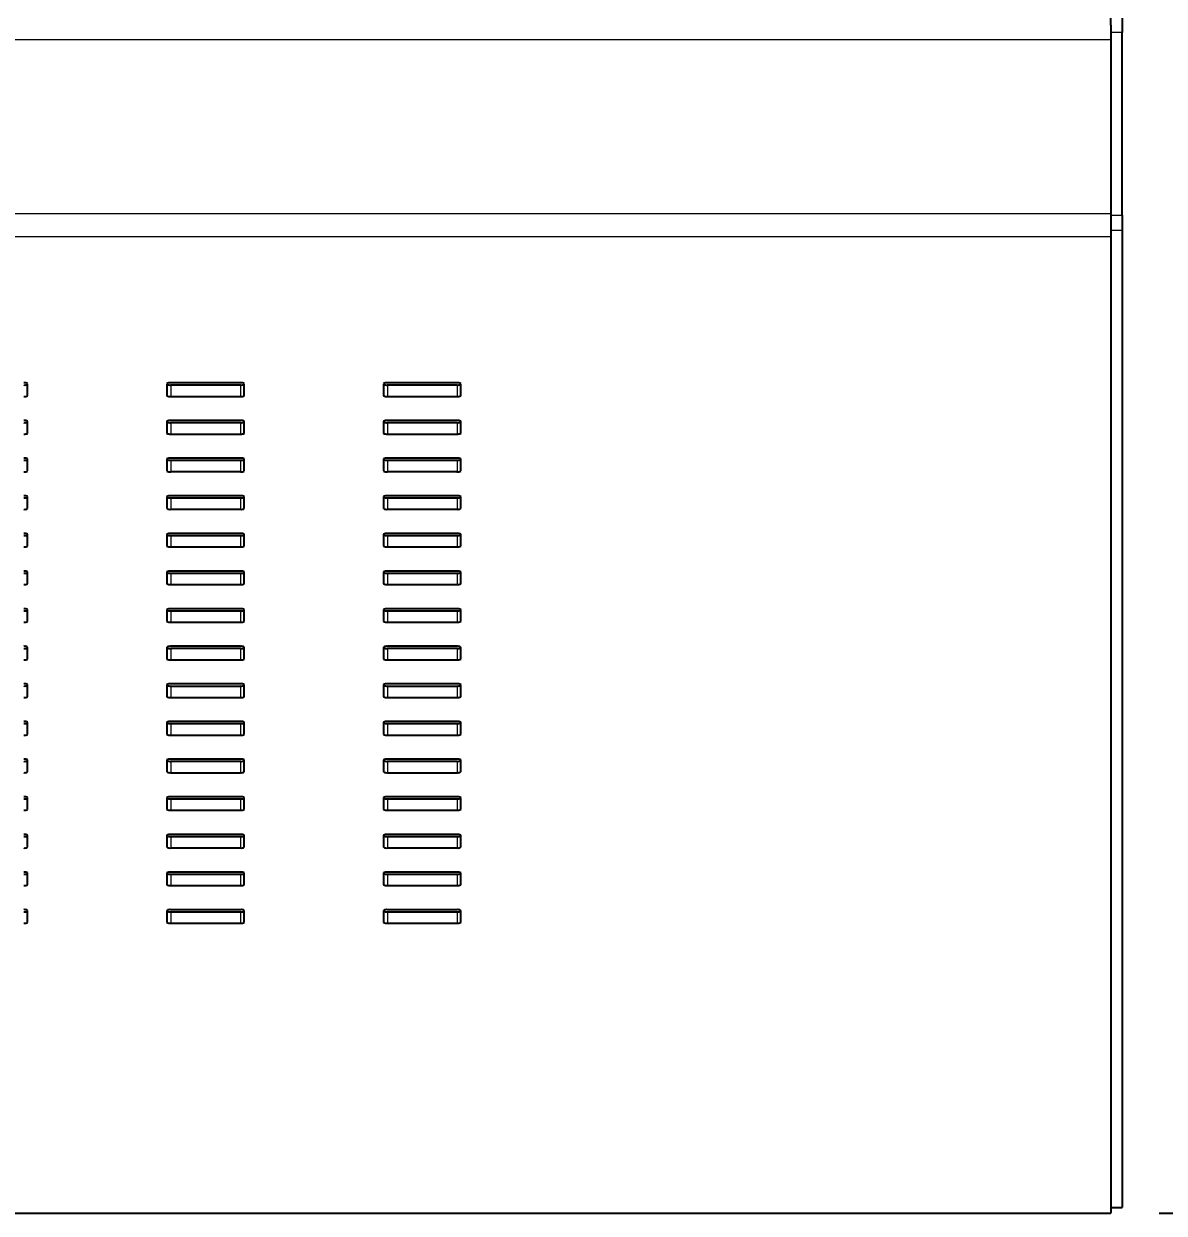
# Model space of a CAD drawing. Header units: millimetres. Extents: x -218071 to -203542, y 15363 to 51382.
# Drawn here: x -217541.06 to -217526.31, y 50530.44 to 50545.81 of the extents above; entities that cross this region are included whole.
import ezdxf

# ---------------------------------------------------------------- set-up
doc = ezdxf.new("R2010")
doc.units = ezdxf.units.MM
doc.header["$LTSCALE"] = 4
doc.layers.add('TPF-DIMENSIONS', color=3, linetype='Continuous')
doc.layers.add('TPF-EQUIPEMENT', color=7, linetype='Continuous')
doc.dimstyles.new('ISO-25', dxfattribs={"dimtxt": 2.5, "dimasz": 2, "dimexe": 1.25, "dimexo": 0.625, "dimtad": 1, "dimtxsty": 'Standard', "dimcen": -2.5, "dimclrt": 256, "dimadec": 0, "dimazin": 0, "dimtfac": 1, "dimtmove": 0, "dimatfit": 3, "dimfxl": 1, "dimarcsym": 0})

# ---------------------------------------------------------------- blocks, each defined once
blk = doc.blocks.new('*D680')
at = {"layer": 'Defpoints', "color": 0, "transparency": 16777216}
for p in [(-217530.179, 50647.981), (-217527.006, 50530.44), (-217503.97, 50530.44)]:
    blk.add_point(p, dxfattribs=at)
at = {"layer": 'TPF-DIMENSIONS', "color": 0, "lineweight": -2, "transparency": 16777216}
for p, q in [((-217529.554, 50647.981), (-217502.72, 50647.981)), ((-217503.97, 50645.981), (-217503.97, 50532.44)), ((-217526.381, 50530.44), (-217502.72, 50530.44))]:
    blk.add_line(p, q, dxfattribs=at)
at = {"layer": 'TPF-DIMENSIONS', "color": 0, "transparency": 16777216}
for points in [[(-217504.303, 50645.981), (-217503.637, 50645.981), (-217503.97, 50647.981)], [(-217504.303, 50532.44), (-217503.637, 50532.44), (-217503.97, 50530.44)]]:
    blk.add_solid(points, dxfattribs=at)
at = {"layer": 'TPF-DIMENSIONS', "transparency": 16777216, "insert": (-217505.845, 50589.211), "char_height": 2.5, "attachment_point": 5, "rotation": 90}
blk.add_mtext('118', dxfattribs=at)

msp = doc.modelspace()

# ---------------------------------------------------------------- linework, layer by layer
at = {"layer": 'TPF-EQUIPEMENT', "color": 7, "linetype": 'Continuous', "lineweight": 25, "transparency": 33554671}
for p, q in [((-217527.006, 50545.791), (-217527.006, 50545.885)), ((-217526.856, 50545.885), (-217526.856, 50545.699)), ((-217527.006, 50545.791), (-217527.006, 50545.606)), ((-217526.856, 50543.336), (-217526.856, 50545.699)), ((-217527.006, 50545.606), (-217527.006, 50543.357)), ((-217527.006, 50543.357), (-217527.006, 50543.062)), ((-217526.856, 50543.336), (-217526.856, 50543.139)), ((-217527.006, 50543.062), (-217527.006, 50530.445)), ((-217526.856, 50543.139), (-217526.856, 50530.516)), ((-217541.006, 50541.004), (-217541.006, 50541.16)), ((-217539.206, 50541.16), (-217539.206, 50541.004)), ((-217538.256, 50541.169), (-217539.156, 50541.169)), ((-217539.156, 50541.143), (-217538.256, 50541.143)), ((-217538.206, 50541.004), (-217538.206, 50541.16)), ((-217536.406, 50541.16), (-217536.406, 50541.004)), ((-217535.456, 50541.169), (-217536.356, 50541.169)), ((-217536.356, 50541.143), (-217535.456, 50541.143)), ((-217535.406, 50541.004), (-217535.406, 50541.16)), ((-217539.156, 50540.995), (-217538.256, 50540.995)), ((-217536.356, 50540.995), (-217535.456, 50540.995)), ((-217541.006, 50540.518), (-217541.006, 50540.674)), ((-217539.206, 50540.674), (-217539.206, 50540.518)), ((-217538.256, 50540.683), (-217539.156, 50540.683)), ((-217539.156, 50540.657), (-217538.256, 50540.657)), ((-217538.206, 50540.518), (-217538.206, 50540.674)), ((-217536.406, 50540.674), (-217536.406, 50540.518)), ((-217535.456, 50540.683), (-217536.356, 50540.683)), ((-217536.356, 50540.657), (-217535.456, 50540.657)), ((-217535.406, 50540.518), (-217535.406, 50540.674)), ((-217539.156, 50540.509), (-217538.256, 50540.509)), ((-217536.356, 50540.509), (-217535.456, 50540.509)), ((-217541.006, 50540.032), (-217541.006, 50540.188)), ((-217539.206, 50540.188), (-217539.206, 50540.032)), ((-217538.256, 50540.197), (-217539.156, 50540.197)), ((-217539.156, 50540.171), (-217538.256, 50540.171)), ((-217538.206, 50540.032), (-217538.206, 50540.188)), ((-217536.406, 50540.188), (-217536.406, 50540.032)), ((-217535.456, 50540.197), (-217536.356, 50540.197)), ((-217536.356, 50540.171), (-217535.456, 50540.171)), ((-217535.406, 50540.032), (-217535.406, 50540.188)), ((-217539.156, 50540.023), (-217538.256, 50540.023)), ((-217536.356, 50540.023), (-217535.456, 50540.023)), ((-217541.006, 50539.545), (-217541.006, 50539.702)), ((-217539.206, 50539.702), (-217539.206, 50539.545)), ((-217538.256, 50539.71), (-217539.156, 50539.71)), ((-217539.156, 50539.684), (-217538.256, 50539.684)), ((-217538.206, 50539.545), (-217538.206, 50539.702)), ((-217536.406, 50539.702), (-217536.406, 50539.545)), ((-217535.456, 50539.71), (-217536.356, 50539.71)), ((-217536.356, 50539.684), (-217535.456, 50539.684)), ((-217535.406, 50539.545), (-217535.406, 50539.702)), ((-217539.156, 50539.537), (-217538.256, 50539.537)), ((-217536.356, 50539.537), (-217535.456, 50539.537)), ((-217541.006, 50539.059), (-217541.006, 50539.215)), ((-217539.206, 50539.215), (-217539.206, 50539.059)), ((-217538.256, 50539.224), (-217539.156, 50539.224)), ((-217538.206, 50539.059), (-217538.206, 50539.215)), ((-217536.406, 50539.215), (-217536.406, 50539.059)), ((-217535.456, 50539.224), (-217536.356, 50539.224)), ((-217535.406, 50539.059), (-217535.406, 50539.215)), ((-217539.156, 50539.198), (-217538.256, 50539.198)), ((-217539.156, 50539.051), (-217538.256, 50539.051)), ((-217536.356, 50539.198), (-217535.456, 50539.198)), ((-217536.356, 50539.051), (-217535.456, 50539.051)), ((-217541.006, 50538.573), (-217541.006, 50538.729)), ((-217539.206, 50538.729), (-217539.206, 50538.573)), ((-217538.256, 50538.738), (-217539.156, 50538.738)), ((-217539.156, 50538.712), (-217538.256, 50538.712)), ((-217538.206, 50538.573), (-217538.206, 50538.729)), ((-217536.406, 50538.729), (-217536.406, 50538.573)), ((-217535.456, 50538.738), (-217536.356, 50538.738)), ((-217536.356, 50538.712), (-217535.456, 50538.712)), ((-217535.406, 50538.573), (-217535.406, 50538.729)), ((-217539.156, 50538.564), (-217538.256, 50538.564)), ((-217536.356, 50538.564), (-217535.456, 50538.564)), ((-217541.006, 50538.087), (-217541.006, 50538.243)), ((-217539.206, 50538.243), (-217539.206, 50538.087)), ((-217538.256, 50538.252), (-217539.156, 50538.252)), ((-217539.156, 50538.226), (-217538.256, 50538.226)), ((-217538.206, 50538.087), (-217538.206, 50538.243)), ((-217536.406, 50538.243), (-217536.406, 50538.087)), ((-217535.456, 50538.252), (-217536.356, 50538.252)), ((-217536.356, 50538.226), (-217535.456, 50538.226)), ((-217535.406, 50538.087), (-217535.406, 50538.243)), ((-217539.156, 50538.078), (-217538.256, 50538.078)), ((-217536.356, 50538.078), (-217535.456, 50538.078)), ((-217541.006, 50537.601), (-217541.006, 50537.757)), ((-217539.206, 50537.757), (-217539.206, 50537.601)), ((-217538.256, 50537.766), (-217539.156, 50537.766)), ((-217539.156, 50537.74), (-217538.256, 50537.74)), ((-217538.206, 50537.601), (-217538.206, 50537.757)), ((-217536.406, 50537.757), (-217536.406, 50537.601)), ((-217535.456, 50537.766), (-217536.356, 50537.766)), ((-217536.356, 50537.74), (-217535.456, 50537.74)), ((-217535.406, 50537.601), (-217535.406, 50537.757)), ((-217539.156, 50537.592), (-217538.256, 50537.592)), ((-217536.356, 50537.592), (-217535.456, 50537.592)), ((-217541.006, 50537.114), (-217541.006, 50537.271)), ((-217539.206, 50537.271), (-217539.206, 50537.114)), ((-217538.256, 50537.279), (-217539.156, 50537.279)), ((-217539.156, 50537.253), (-217538.256, 50537.253)), ((-217538.206, 50537.114), (-217538.206, 50537.271)), ((-217536.406, 50537.271), (-217536.406, 50537.114)), ((-217535.456, 50537.279), (-217536.356, 50537.279)), ((-217536.356, 50537.253), (-217535.456, 50537.253)), ((-217535.406, 50537.114), (-217535.406, 50537.271)), ((-217539.156, 50537.106), (-217538.256, 50537.106)), ((-217536.356, 50537.106), (-217535.456, 50537.106)), ((-217541.006, 50536.628), (-217541.006, 50536.784)), ((-217539.206, 50536.784), (-217539.206, 50536.628)), ((-217538.256, 50536.793), (-217539.156, 50536.793)), ((-217539.156, 50536.767), (-217538.256, 50536.767)), ((-217538.206, 50536.628), (-217538.206, 50536.784)), ((-217536.406, 50536.784), (-217536.406, 50536.628)), ((-217535.456, 50536.793), (-217536.356, 50536.793)), ((-217536.356, 50536.767), (-217535.456, 50536.767)), ((-217535.406, 50536.628), (-217535.406, 50536.784)), ((-217539.156, 50536.619), (-217538.256, 50536.619)), ((-217536.356, 50536.619), (-217535.456, 50536.619)), ((-217541.006, 50536.142), (-217541.006, 50536.298)), ((-217539.206, 50536.298), (-217539.206, 50536.142)), ((-217538.256, 50536.307), (-217539.156, 50536.307)), ((-217538.206, 50536.142), (-217538.206, 50536.298)), ((-217536.406, 50536.298), (-217536.406, 50536.142)), ((-217535.456, 50536.307), (-217536.356, 50536.307)), ((-217535.406, 50536.142), (-217535.406, 50536.298)), ((-217539.156, 50536.281), (-217538.256, 50536.281)), ((-217539.156, 50536.133), (-217538.256, 50536.133)), ((-217536.356, 50536.281), (-217535.456, 50536.281)), ((-217536.356, 50536.133), (-217535.456, 50536.133)), ((-217541.006, 50535.656), (-217541.006, 50535.812)), ((-217539.206, 50535.812), (-217539.206, 50535.656)), ((-217538.256, 50535.821), (-217539.156, 50535.821)), ((-217539.156, 50535.795), (-217538.256, 50535.795)), ((-217538.206, 50535.656), (-217538.206, 50535.812)), ((-217536.406, 50535.812), (-217536.406, 50535.656)), ((-217535.456, 50535.821), (-217536.356, 50535.821)), ((-217536.356, 50535.795), (-217535.456, 50535.795)), ((-217535.406, 50535.656), (-217535.406, 50535.812)), ((-217539.156, 50535.647), (-217538.256, 50535.647)), ((-217536.356, 50535.647), (-217535.456, 50535.647)), ((-217541.006, 50535.169), (-217541.006, 50535.326)), ((-217539.206, 50535.326), (-217539.206, 50535.169)), ((-217538.256, 50535.334), (-217539.156, 50535.334)), ((-217539.156, 50535.309), (-217538.256, 50535.309)), ((-217538.206, 50535.169), (-217538.206, 50535.326)), ((-217536.406, 50535.326), (-217536.406, 50535.169)), ((-217535.456, 50535.334), (-217536.356, 50535.334)), ((-217536.356, 50535.309), (-217535.456, 50535.309)), ((-217535.406, 50535.169), (-217535.406, 50535.326)), ((-217539.156, 50535.161), (-217538.256, 50535.161)), ((-217536.356, 50535.161), (-217535.456, 50535.161)), ((-217541.006, 50534.683), (-217541.006, 50534.84)), ((-217539.206, 50534.84), (-217539.206, 50534.683)), ((-217538.256, 50534.848), (-217539.156, 50534.848)), ((-217539.156, 50534.822), (-217538.256, 50534.822)), ((-217538.206, 50534.683), (-217538.206, 50534.84)), ((-217536.406, 50534.84), (-217536.406, 50534.683)), ((-217535.456, 50534.848), (-217536.356, 50534.848)), ((-217536.356, 50534.822), (-217535.456, 50534.822)), ((-217535.406, 50534.683), (-217535.406, 50534.84)), ((-217539.156, 50534.675), (-217538.256, 50534.675)), ((-217536.356, 50534.675), (-217535.456, 50534.675)), ((-217541.006, 50534.197), (-217541.006, 50534.353)), ((-217539.206, 50534.353), (-217539.206, 50534.197)), ((-217538.256, 50534.362), (-217539.156, 50534.362)), ((-217539.156, 50534.336), (-217538.256, 50534.336)), ((-217538.206, 50534.197), (-217538.206, 50534.353)), ((-217536.406, 50534.353), (-217536.406, 50534.197)), ((-217535.456, 50534.362), (-217536.356, 50534.362)), ((-217536.356, 50534.336), (-217535.456, 50534.336)), ((-217535.406, 50534.197), (-217535.406, 50534.353)), ((-217539.156, 50534.188), (-217538.256, 50534.188)), ((-217536.356, 50534.188), (-217535.456, 50534.188)), ((-217527.006, 50530.513), (-217526.856, 50530.513)), ((-217527.006, 50530.445), (-217527.006, 50530.44)), ((-217526.856, 50530.516), (-217526.856, 50530.513)), ((-217721.206, 50530.44), (-217527.006, 50530.44))]:
    msp.add_line(p, q, dxfattribs=at)
at = {"layer": 'TPF-EQUIPEMENT', "color": 8, "linetype": 'Continuous', "lineweight": 18, "transparency": 33554671}
for p, q in [((-217526.856, 50545.699), (-217527.006, 50545.699)), ((-217721.206, 50545.606), (-217527.006, 50545.606)), ((-217721.206, 50543.357), (-217527.006, 50543.357)), ((-217527.006, 50543.336), (-217526.856, 50543.336)), ((-217721.206, 50543.062), (-217527.006, 50543.062)), ((-217526.856, 50543.139), (-217527.006, 50543.139)), ((-217539.156, 50541.143), (-217539.156, 50540.995)), ((-217538.256, 50541.143), (-217538.256, 50540.995)), ((-217536.356, 50541.143), (-217536.356, 50540.995)), ((-217535.456, 50541.143), (-217535.456, 50540.995)), ((-217539.156, 50540.657), (-217539.156, 50540.509)), ((-217538.256, 50540.657), (-217538.256, 50540.509)), ((-217536.356, 50540.657), (-217536.356, 50540.509)), ((-217535.456, 50540.657), (-217535.456, 50540.509)), ((-217539.156, 50540.171), (-217539.156, 50540.023)), ((-217538.256, 50540.171), (-217538.256, 50540.023)), ((-217536.356, 50540.171), (-217536.356, 50540.023)), ((-217535.456, 50540.171), (-217535.456, 50540.023)), ((-217539.156, 50539.684), (-217539.156, 50539.537)), ((-217538.256, 50539.684), (-217538.256, 50539.537)), ((-217536.356, 50539.684), (-217536.356, 50539.537)), ((-217535.456, 50539.684), (-217535.456, 50539.537)), ((-217539.156, 50539.198), (-217539.156, 50539.051)), ((-217538.256, 50539.198), (-217538.256, 50539.051)), ((-217536.356, 50539.198), (-217536.356, 50539.051)), ((-217535.456, 50539.198), (-217535.456, 50539.051)), ((-217539.156, 50538.712), (-217539.156, 50538.564)), ((-217538.256, 50538.712), (-217538.256, 50538.564)), ((-217536.356, 50538.712), (-217536.356, 50538.564)), ((-217535.456, 50538.712), (-217535.456, 50538.564)), ((-217539.156, 50538.226), (-217539.156, 50538.078)), ((-217538.256, 50538.226), (-217538.256, 50538.078)), ((-217536.356, 50538.226), (-217536.356, 50538.078)), ((-217535.456, 50538.226), (-217535.456, 50538.078)), ((-217539.156, 50537.74), (-217539.156, 50537.592)), ((-217538.256, 50537.74), (-217538.256, 50537.592)), ((-217536.356, 50537.74), (-217536.356, 50537.592)), ((-217535.456, 50537.74), (-217535.456, 50537.592)), ((-217539.156, 50537.253), (-217539.156, 50537.106)), ((-217538.256, 50537.253), (-217538.256, 50537.106)), ((-217536.356, 50537.253), (-217536.356, 50537.106)), ((-217535.456, 50537.253), (-217535.456, 50537.106)), ((-217539.156, 50536.767), (-217539.156, 50536.619)), ((-217538.256, 50536.767), (-217538.256, 50536.619)), ((-217536.356, 50536.767), (-217536.356, 50536.619)), ((-217535.456, 50536.767), (-217535.456, 50536.619)), ((-217539.156, 50536.281), (-217539.156, 50536.133)), ((-217538.256, 50536.281), (-217538.256, 50536.133)), ((-217536.356, 50536.281), (-217536.356, 50536.133)), ((-217535.456, 50536.281), (-217535.456, 50536.133)), ((-217539.156, 50535.795), (-217539.156, 50535.647)), ((-217538.256, 50535.795), (-217538.256, 50535.647)), ((-217536.356, 50535.795), (-217536.356, 50535.647)), ((-217535.456, 50535.795), (-217535.456, 50535.647)), ((-217539.156, 50535.309), (-217539.156, 50535.161)), ((-217538.256, 50535.309), (-217538.256, 50535.161)), ((-217536.356, 50535.309), (-217536.356, 50535.161)), ((-217535.456, 50535.309), (-217535.456, 50535.161)), ((-217539.156, 50534.822), (-217539.156, 50534.675)), ((-217538.256, 50534.822), (-217538.256, 50534.675)), ((-217536.356, 50534.822), (-217536.356, 50534.675)), ((-217535.456, 50534.822), (-217535.456, 50534.675)), ((-217539.156, 50534.336), (-217539.156, 50534.188)), ((-217538.256, 50534.336), (-217538.256, 50534.188)), ((-217536.356, 50534.336), (-217536.356, 50534.188)), ((-217535.456, 50534.336), (-217535.456, 50534.188)), ((-217721.206, 50530.445), (-217527.006, 50530.445)), ((-217527.006, 50530.516), (-217526.856, 50530.516))]:
    msp.add_line(p, q, dxfattribs=at)
at = {"layer": 'TPF-EQUIPEMENT', "color": 7, "linetype": 'Continuous', "lineweight": 25, "transparency": 33554671}
for centre, start, end in [((-217541.044, 50541.091), 61.5184, 98.7795), ((-217541.044, 50541.222), 261.2205, 298.4816), ((-217539.168, 50541.091), 81.2205, 118.4816), ((-217539.168, 50541.222), 241.5184, 278.7795), ((-217538.244, 50541.091), 61.5184, 98.7795), ((-217538.244, 50541.222), 261.2205, 298.4816), ((-217536.368, 50541.091), 81.2205, 118.4816), ((-217536.368, 50541.222), 241.5184, 278.7795), ((-217535.444, 50541.091), 61.5184, 98.7795), ((-217535.444, 50541.222), 261.2205, 298.4816), ((-217541.044, 50541.074), 261.2205, 298.4816), ((-217539.168, 50541.074), 241.5184, 278.7795), ((-217538.244, 50541.074), 261.2205, 298.4816), ((-217536.368, 50541.074), 241.5184, 278.7795), ((-217535.444, 50541.074), 261.2205, 298.4816), ((-217541.044, 50540.604), 61.5184, 98.7795), ((-217541.044, 50540.735), 261.2205, 298.4816), ((-217539.168, 50540.604), 81.2205, 118.4816), ((-217539.168, 50540.735), 241.5184, 278.7795), ((-217538.244, 50540.604), 61.5184, 98.7795), ((-217538.244, 50540.735), 261.2205, 298.4816), ((-217536.368, 50540.604), 81.2205, 118.4816), ((-217536.368, 50540.735), 241.5184, 278.7795), ((-217535.444, 50540.604), 61.5184, 98.7795), ((-217535.444, 50540.735), 261.2205, 298.4816), ((-217541.044, 50540.588), 261.2205, 298.4816), ((-217539.168, 50540.588), 241.5184, 278.7795), ((-217538.244, 50540.588), 261.2205, 298.4816), ((-217536.368, 50540.588), 241.5184, 278.7795), ((-217535.444, 50540.588), 261.2205, 298.4816), ((-217541.044, 50540.118), 61.5184, 98.7795), ((-217541.044, 50540.249), 261.2205, 298.4816), ((-217539.168, 50540.118), 81.2205, 118.4816), ((-217539.168, 50540.249), 241.5184, 278.7795), ((-217538.244, 50540.118), 61.5184, 98.7795), ((-217538.244, 50540.249), 261.2205, 298.4816), ((-217536.368, 50540.118), 81.2205, 118.4816), ((-217536.368, 50540.249), 241.5184, 278.7795), ((-217535.444, 50540.118), 61.5184, 98.7795), ((-217535.444, 50540.249), 261.2205, 298.4816), ((-217541.044, 50540.101), 261.2205, 298.4816), ((-217539.168, 50540.101), 241.5184, 278.7795), ((-217538.244, 50540.101), 261.2205, 298.4816), ((-217536.368, 50540.101), 241.5184, 278.7795), ((-217535.444, 50540.101), 261.2205, 298.4816), ((-217541.044, 50539.632), 61.5184, 98.7795), ((-217541.044, 50539.763), 261.2205, 298.4816), ((-217539.168, 50539.632), 81.2205, 118.4816), ((-217539.168, 50539.763), 241.5184, 278.7795), ((-217538.244, 50539.632), 61.5184, 98.7795), ((-217538.244, 50539.763), 261.2205, 298.4816), ((-217536.368, 50539.632), 81.2205, 118.4816), ((-217536.368, 50539.763), 241.5184, 278.7795), ((-217535.444, 50539.632), 61.5184, 98.7795), ((-217535.444, 50539.763), 261.2205, 298.4816), ((-217541.044, 50539.615), 261.2205, 298.4816), ((-217539.168, 50539.615), 241.5184, 278.7795), ((-217538.244, 50539.615), 261.2205, 298.4816), ((-217536.368, 50539.615), 241.5184, 278.7795), ((-217535.444, 50539.615), 261.2205, 298.4816), ((-217541.044, 50539.146), 61.5184, 98.7795), ((-217541.044, 50539.277), 261.2205, 298.4816), ((-217539.168, 50539.146), 81.2205, 118.4816), ((-217539.168, 50539.277), 241.5184, 278.7795), ((-217538.244, 50539.146), 61.5184, 98.7795), ((-217538.244, 50539.277), 261.2205, 298.4816), ((-217536.368, 50539.146), 81.2205, 118.4816), ((-217536.368, 50539.277), 241.5184, 278.7795), ((-217535.444, 50539.146), 61.5184, 98.7795), ((-217535.444, 50539.277), 261.2205, 298.4816), ((-217541.044, 50539.129), 261.2205, 298.4816), ((-217539.168, 50539.129), 241.5184, 278.7795), ((-217538.244, 50539.129), 261.2205, 298.4816), ((-217536.368, 50539.129), 241.5184, 278.7795), ((-217535.444, 50539.129), 261.2205, 298.4816), ((-217541.044, 50538.659), 61.5184, 98.7795), ((-217541.044, 50538.791), 261.2205, 298.4816), ((-217539.168, 50538.659), 81.2205, 118.4816), ((-217539.168, 50538.791), 241.5184, 278.7795), ((-217538.244, 50538.659), 61.5184, 98.7795), ((-217538.244, 50538.791), 261.2205, 298.4816), ((-217536.368, 50538.659), 81.2205, 118.4816), ((-217536.368, 50538.791), 241.5184, 278.7795), ((-217535.444, 50538.659), 61.5184, 98.7795), ((-217535.444, 50538.791), 261.2205, 298.4816), ((-217541.044, 50538.643), 261.2205, 298.4816), ((-217539.168, 50538.643), 241.5184, 278.7795), ((-217538.244, 50538.643), 261.2205, 298.4816), ((-217536.368, 50538.643), 241.5184, 278.7795), ((-217535.444, 50538.643), 261.2205, 298.4816), ((-217541.044, 50538.173), 61.5184, 98.7795), ((-217541.044, 50538.304), 261.2205, 298.4816), ((-217539.168, 50538.173), 81.2205, 118.4816), ((-217539.168, 50538.304), 241.5184, 278.7795), ((-217538.244, 50538.173), 61.5184, 98.7795), ((-217538.244, 50538.304), 261.2205, 298.4816), ((-217536.368, 50538.173), 81.2205, 118.4816), ((-217536.368, 50538.304), 241.5184, 278.7795), ((-217535.444, 50538.173), 61.5184, 98.7795), ((-217535.444, 50538.304), 261.2205, 298.4816), ((-217541.044, 50538.157), 261.2205, 298.4816), ((-217539.168, 50538.157), 241.5184, 278.7795), ((-217538.244, 50538.157), 261.2205, 298.4816), ((-217536.368, 50538.157), 241.5184, 278.7795), ((-217535.444, 50538.157), 261.2205, 298.4816), ((-217541.044, 50537.687), 61.5184, 98.7795), ((-217541.044, 50537.818), 261.2205, 298.4816), ((-217539.168, 50537.687), 81.2205, 118.4816), ((-217539.168, 50537.818), 241.5184, 278.7795), ((-217538.244, 50537.687), 61.5184, 98.7795), ((-217538.244, 50537.818), 261.2205, 298.4816), ((-217536.368, 50537.687), 81.2205, 118.4816), ((-217536.368, 50537.818), 241.5184, 278.7795), ((-217535.444, 50537.687), 61.5184, 98.7795), ((-217535.444, 50537.818), 261.2205, 298.4816), ((-217541.044, 50537.67), 261.2205, 298.4816), ((-217539.168, 50537.67), 241.5184, 278.7795), ((-217538.244, 50537.67), 261.2205, 298.4816), ((-217536.368, 50537.67), 241.5184, 278.7795), ((-217535.444, 50537.67), 261.2205, 298.4816), ((-217541.044, 50537.201), 61.5184, 98.7795), ((-217541.044, 50537.332), 261.2205, 298.4816), ((-217539.168, 50537.201), 81.2205, 118.4816), ((-217539.168, 50537.332), 241.5184, 278.7795), ((-217538.244, 50537.201), 61.5184, 98.7795), ((-217538.244, 50537.332), 261.2205, 298.4816), ((-217536.368, 50537.201), 81.2205, 118.4816), ((-217536.368, 50537.332), 241.5184, 278.7795), ((-217535.444, 50537.201), 61.5184, 98.7795), ((-217535.444, 50537.332), 261.2205, 298.4816), ((-217541.044, 50537.184), 261.2205, 298.4816), ((-217539.168, 50537.184), 241.5184, 278.7795), ((-217538.244, 50537.184), 261.2205, 298.4816), ((-217536.368, 50537.184), 241.5184, 278.7795), ((-217535.444, 50537.184), 261.2205, 298.4816), ((-217541.044, 50536.715), 61.5184, 98.7795), ((-217541.044, 50536.846), 261.2205, 298.4816), ((-217539.168, 50536.715), 81.2205, 118.4816), ((-217539.168, 50536.846), 241.5184, 278.7795), ((-217538.244, 50536.715), 61.5184, 98.7795), ((-217538.244, 50536.846), 261.2205, 298.4816), ((-217536.368, 50536.715), 81.2205, 118.4816), ((-217536.368, 50536.846), 241.5184, 278.7795), ((-217535.444, 50536.715), 61.5184, 98.7795), ((-217535.444, 50536.846), 261.2205, 298.4816), ((-217541.044, 50536.698), 261.2205, 298.4816), ((-217539.168, 50536.698), 241.5184, 278.7795), ((-217538.244, 50536.698), 261.2205, 298.4816), ((-217536.368, 50536.698), 241.5184, 278.7795), ((-217535.444, 50536.698), 261.2205, 298.4816), ((-217541.044, 50536.228), 61.5184, 98.7795), ((-217541.044, 50536.359), 261.2205, 298.4816), ((-217539.168, 50536.228), 81.2205, 118.4816), ((-217539.168, 50536.359), 241.5184, 278.7795), ((-217538.244, 50536.228), 61.5184, 98.7795), ((-217538.244, 50536.359), 261.2205, 298.4816), ((-217536.368, 50536.228), 81.2205, 118.4816), ((-217536.368, 50536.359), 241.5184, 278.7795), ((-217535.444, 50536.228), 61.5184, 98.7795), ((-217535.444, 50536.359), 261.2205, 298.4816), ((-217541.044, 50536.212), 261.2205, 298.4816), ((-217539.168, 50536.212), 241.5184, 278.7795), ((-217538.244, 50536.212), 261.2205, 298.4816), ((-217536.368, 50536.212), 241.5184, 278.7795), ((-217535.444, 50536.212), 261.2205, 298.4816), ((-217541.044, 50535.742), 61.5184, 98.7795), ((-217541.044, 50535.873), 261.2205, 298.4816), ((-217539.168, 50535.742), 81.2205, 118.4816), ((-217539.168, 50535.873), 241.5184, 278.7795), ((-217538.244, 50535.742), 61.5184, 98.7795), ((-217538.244, 50535.873), 261.2205, 298.4816), ((-217536.368, 50535.742), 81.2205, 118.4816), ((-217536.368, 50535.873), 241.5184, 278.7795), ((-217535.444, 50535.742), 61.5184, 98.7795), ((-217535.444, 50535.873), 261.2205, 298.4816), ((-217541.044, 50535.726), 261.2205, 298.4816), ((-217539.168, 50535.726), 241.5184, 278.7795), ((-217538.244, 50535.726), 261.2205, 298.4816), ((-217536.368, 50535.726), 241.5184, 278.7795), ((-217535.444, 50535.726), 261.2205, 298.4816), ((-217541.044, 50535.256), 61.5184, 98.7795), ((-217541.044, 50535.387), 261.2205, 298.4816), ((-217539.168, 50535.256), 81.2205, 118.4816), ((-217539.168, 50535.387), 241.5184, 278.7795), ((-217538.244, 50535.256), 61.5184, 98.7795), ((-217538.244, 50535.387), 261.2205, 298.4816), ((-217536.368, 50535.256), 81.2205, 118.4816), ((-217536.368, 50535.387), 241.5184, 278.7795), ((-217535.444, 50535.256), 61.5184, 98.7795), ((-217535.444, 50535.387), 261.2205, 298.4816), ((-217541.044, 50535.239), 261.2205, 298.4816), ((-217539.168, 50535.239), 241.5184, 278.7795), ((-217538.244, 50535.239), 261.2205, 298.4816), ((-217536.368, 50535.239), 241.5184, 278.7795), ((-217535.444, 50535.239), 261.2205, 298.4816), ((-217541.044, 50534.77), 61.5184, 98.7795), ((-217541.044, 50534.901), 261.2205, 298.4816), ((-217539.168, 50534.77), 81.2205, 118.4816), ((-217539.168, 50534.901), 241.5184, 278.7795), ((-217538.244, 50534.77), 61.5184, 98.7795), ((-217538.244, 50534.901), 261.2205, 298.4816), ((-217536.368, 50534.77), 81.2205, 118.4816), ((-217536.368, 50534.901), 241.5184, 278.7795), ((-217535.444, 50534.77), 61.5184, 98.7795), ((-217535.444, 50534.901), 261.2205, 298.4816), ((-217541.044, 50534.753), 261.2205, 298.4816), ((-217539.168, 50534.753), 241.5184, 278.7795), ((-217538.244, 50534.753), 261.2205, 298.4816), ((-217536.368, 50534.753), 241.5184, 278.7795), ((-217535.444, 50534.753), 261.2205, 298.4816), ((-217541.044, 50534.284), 61.5184, 98.7795), ((-217541.044, 50534.415), 261.2205, 298.4816), ((-217539.168, 50534.284), 81.2205, 118.4816), ((-217539.168, 50534.415), 241.5184, 278.7795), ((-217538.244, 50534.284), 61.5184, 98.7795), ((-217538.244, 50534.415), 261.2205, 298.4816), ((-217536.368, 50534.284), 81.2205, 118.4816), ((-217536.368, 50534.415), 241.5184, 278.7795), ((-217535.444, 50534.284), 61.5184, 98.7795), ((-217535.444, 50534.415), 261.2205, 298.4816), ((-217541.044, 50534.267), 261.2205, 298.4816), ((-217539.168, 50534.267), 241.5184, 278.7795), ((-217538.244, 50534.267), 261.2205, 298.4816), ((-217536.368, 50534.267), 241.5184, 278.7795), ((-217535.444, 50534.267), 261.2205, 298.4816)]:
    msp.add_arc(centre, 0.0794, start, end, dxfattribs=at)

# ---------------------------------------------------------------- dimensions: what is measured, and where the dimension line sits
at = {"layer": 'TPF-DIMENSIONS', "transparency": 33554671}
dim = msp.add_linear_dim(base=(-217503.97, 50530.44), p1=(-217530.179, 50647.981), p2=(-217527.006, 50530.44), angle=90, dimstyle='ISO-25', override={"dimdec": 0}, dxfattribs=at)
dim.commit()
dim.dimension.update_dxf_attribs({"geometry": '*D680', "text_midpoint": (-217503.97, 50589.211), "dimtype": 160})

doc.saveas('drawing.dxf')
